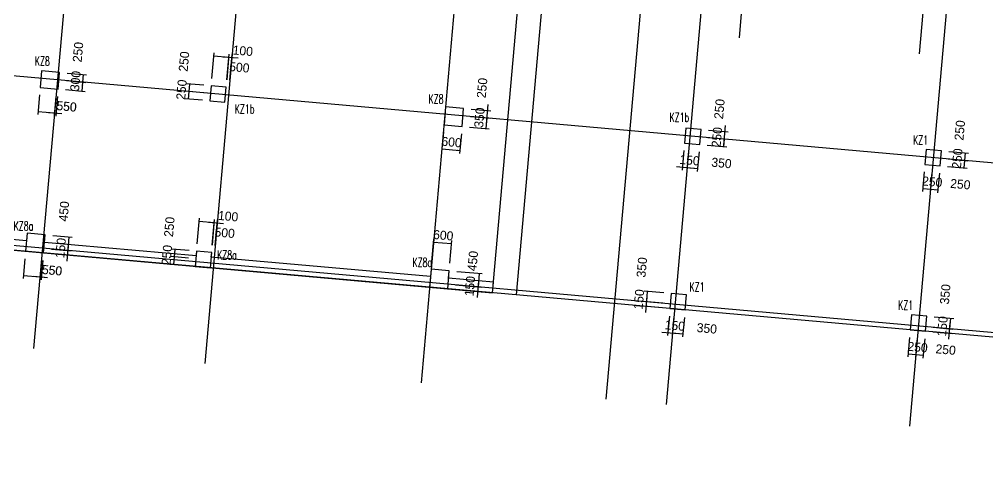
# Model space of a CAD drawing. Extents: x 387171 to 699106, y 11966 to 245688.
# Drawn here: x 577624 to 609728, y 42251 to 57231 of the extents above; entities that cross this region are included whole.
import ezdxf

# ---------------------------------------------------------------- set-up
doc = ezdxf.new("R2010")
doc.units = 0
doc.header["$LTSCALE"] = 100
doc.header["$MEASUREMENT"] = 0
for name, color, linetype in [('COLU', 7, 'Continuous'), ('DIM', 3, 'Continuous'), ('DOTE', 253, 'Continuous'), ('NUM', 7, 'Continuous')]:
    doc.layers.add(name, color=color, linetype=linetype)
doc.styles.add('hztxt', font='hztxt')
doc.styles.get("Standard").update_dxf_attribs({"font": 'standard'})
doc.dimstyles.get("Standard").update_dxf_attribs({"dimtxt": 300, "dimasz": 100, "dimexe": 100, "dimexo": 250, "dimgap": 100, "dimtad": 0, "dimtoh": 1, "dimdec": 0, "dimdsep": 46, "dimcen": 0.09, "dimclrt": 7, "dimadec": 0, "dimazin": 0, "dimtfac": 1, "dimtdec": 4, "dimtofl": 0, "dimtmove": 0, "dimatfit": 3, "dimfxl": 1, "dimtolj": 1, "dimtzin": 0, "dimarcsym": 0})

# ---------------------------------------------------------------- blocks, each defined once
blk = doc.blocks.new('*D1136')
at = {"layer": 'DIM', "color": 0, "linetype": 'ByBlock', "lineweight": -2}
for p, q in [((591683, 53491), (591625, 52843)), ((592281, 53438), (592223, 52790)), ((591634, 52943), (592232, 52890))]:
    blk.add_line(p, q, dxfattribs=at)
for points in [[(591634, 52943), (591735, 52950), (591732, 52917)], [(592232, 52890), (592131, 52882), (592134, 52915)]]:
    blk.add_solid(points, dxfattribs=at)
at = {"layer": 'DIM', "color": 7, "linetype": 'Continuous', "lineweight": -2, "insert": (591955, 53165), "char_height": 300, "width": 556.67, "attachment_point": 5, "rotation": 354.9316, "style": 'hztxt'}
blk.add_mtext('600', dxfattribs=at)
blk = doc.blocks.new('*D675')
at = {"layer": 'DIM', "color": 0, "linetype": 'ByBlock', "lineweight": -2}
for p, q in [((592583, 54013), (593230, 53956)), ((593100, 53616), (593130, 53965)), ((592552, 53664), (593199, 53607))]:
    blk.add_line(p, q, dxfattribs=at)
for points in [[(593130, 53965), (593138, 53864), (593105, 53867)], [(593100, 53616), (593092, 53717), (593125, 53714)]]:
    blk.add_solid(points, dxfattribs=at)
at = {"layer": 'DIM', "color": 7, "linetype": 'Continuous', "lineweight": -2, "insert": (592881, 53977), "char_height": 300, "width": 566.67, "attachment_point": 5, "rotation": 84.9316, "style": 'hztxt'}
blk.add_mtext('350', dxfattribs=at)
blk = doc.blocks.new('*D275')
at = {"layer": 'DIM', "color": 0, "linetype": 'ByBlock', "lineweight": -2}
for p, q in [((592605, 54262), (593252, 54205)), ((593113, 53765), (593170, 54413)), ((592583, 54013), (593230, 53956))]:
    blk.add_line(p, q, dxfattribs=at)
for points in [[(593153, 54214), (593145, 54315), (593178, 54312)], [(593130, 53965), (593138, 53864), (593105, 53867)]]:
    blk.add_solid(points, dxfattribs=at)
at = {"layer": 'DIM', "color": 7, "linetype": 'Continuous', "lineweight": -2, "insert": (592968, 54959), "char_height": 300, "width": 566.67, "attachment_point": 5, "rotation": 84.9316, "style": 'hztxt'}
blk.add_mtext('250', dxfattribs=at)
blk = doc.blocks.new('*D863')
at = {"layer": 'DIM', "color": 0, "linetype": 'ByBlock', "lineweight": -2}
for p, q in [((599660, 52884), (599603, 52236)), ((599810, 52870), (599752, 52223)), ((599413, 52353), (599961, 52305))]:
    blk.add_line(p, q, dxfattribs=at)
for points in [[(599612, 52336), (599511, 52328), (599514, 52361)], [(599761, 52322), (599862, 52330), (599859, 52297)]]:
    blk.add_solid(points, dxfattribs=at)
at = {"layer": 'DIM', "color": 7, "linetype": 'Continuous', "lineweight": -2, "insert": (599845, 52566), "char_height": 300, "width": 476.67, "attachment_point": 5, "rotation": 354.9316, "style": 'hztxt'}
blk.add_mtext('150', dxfattribs=at)
blk = doc.blocks.new('*D458')
at = {"layer": 'DIM', "color": 0, "linetype": 'ByBlock', "lineweight": -2}
for p, q in [((599810, 52870), (599752, 52223)), ((600159, 52839), (600101, 52192)), ((599761, 52322), (600110, 52292))]:
    blk.add_line(p, q, dxfattribs=at)
for points in [[(599761, 52322), (599862, 52330), (599859, 52297)], [(600110, 52292), (600009, 52284), (600012, 52317)]]:
    blk.add_solid(points, dxfattribs=at)
at = {"layer": 'DIM', "color": 7, "linetype": 'Continuous', "lineweight": -2, "insert": (600905, 52472), "char_height": 300, "width": 566.67, "attachment_point": 5, "rotation": 354.9316, "style": 'hztxt'}
blk.add_mtext('350', dxfattribs=at)
blk = doc.blocks.new('*D386')
at = {"layer": 'DIM', "color": 0, "linetype": 'ByBlock', "lineweight": -2}
for p, q in [((600452, 53315), (601099, 53258)), ((600430, 53066), (601077, 53009)), ((600977, 53018), (601000, 53267))]:
    blk.add_line(p, q, dxfattribs=at)
for points in [[(600977, 53018), (600970, 53119), (601003, 53116)], [(601000, 53267), (601007, 53166), (600974, 53169)]]:
    blk.add_solid(points, dxfattribs=at)
at = {"layer": 'DIM', "color": 7, "linetype": 'Continuous', "lineweight": -2, "insert": (600754, 53329), "char_height": 300, "width": 566.67, "attachment_point": 5, "rotation": 84.9316, "style": 'hztxt'}
blk.add_mtext('250', dxfattribs=at)
blk = doc.blocks.new('*D2971')
at = {"layer": 'DIM', "color": 0, "linetype": 'ByBlock', "lineweight": -2}
for p, q in [((600982, 53068), (601039, 53715)), ((600452, 53315), (601099, 53258)), ((600474, 53564), (601121, 53507))]:
    blk.add_line(p, q, dxfattribs=at)
for points in [[(601022, 53516), (601014, 53617), (601047, 53614)], [(601000, 53267), (601007, 53166), (600974, 53169)]]:
    blk.add_solid(points, dxfattribs=at)
at = {"layer": 'DIM', "color": 7, "linetype": 'Continuous', "lineweight": -2, "insert": (600837, 54261), "char_height": 300, "width": 566.67, "attachment_point": 5, "rotation": 84.9316, "style": 'hztxt'}
blk.add_mtext('250', dxfattribs=at)
blk = doc.blocks.new('*D990')
at = {"layer": 'DIM', "color": 0, "linetype": 'ByBlock', "lineweight": -2}
for p, q in [((584010, 55275), (584084, 56122)), ((584076, 56022), (584574, 55979)), ((584508, 55231), (584582, 56078))]:
    blk.add_line(p, q, dxfattribs=at)
for points in [[(584076, 56022), (584177, 56030), (584174, 55997)], [(584574, 55979), (584473, 55971), (584476, 56004)]]:
    blk.add_solid(points, dxfattribs=at)
at = {"layer": 'DIM', "color": 7, "linetype": 'Continuous', "lineweight": -2, "insert": (584919, 55641), "char_height": 300, "width": 566.67, "attachment_point": 5, "rotation": 355, "style": 'hztxt'}
blk.add_mtext('500', dxfattribs=at)
blk = doc.blocks.new('*D1841')
at = {"layer": 'DIM', "color": 0, "linetype": 'ByBlock', "lineweight": -2}
for p, q in [((607629, 52177), (607572, 51529)), ((607878, 52155), (607821, 51507)), ((607581, 51629), (607830, 51607))]:
    blk.add_line(p, q, dxfattribs=at)
for points in [[(607581, 51629), (607682, 51637), (607679, 51604)], [(607830, 51607), (607729, 51599), (607731, 51632)]]:
    blk.add_solid(points, dxfattribs=at)
at = {"layer": 'DIM', "color": 7, "linetype": 'Continuous', "lineweight": -2, "insert": (607892, 51852), "char_height": 300, "width": 566.67, "attachment_point": 5, "rotation": 354.9316, "style": 'hztxt'}
blk.add_mtext('250', dxfattribs=at)
blk = doc.blocks.new('*D1756')
at = {"layer": 'DIM', "color": 0, "linetype": 'ByBlock', "lineweight": -2}
for p, q in [((607878, 52155), (607821, 51507)), ((608127, 52133), (608070, 51485)), ((607830, 51607), (608079, 51585))]:
    blk.add_line(p, q, dxfattribs=at)
for points in [[(607830, 51607), (607931, 51615), (607928, 51581)], [(608079, 51585), (607978, 51577), (607981, 51610)]]:
    blk.add_solid(points, dxfattribs=at)
at = {"layer": 'DIM', "color": 7, "linetype": 'Continuous', "lineweight": -2, "insert": (608824, 51770), "char_height": 300, "width": 566.67, "attachment_point": 5, "rotation": 354.9316, "style": 'hztxt'}
blk.add_mtext('250', dxfattribs=at)
blk = doc.blocks.new('*D1353')
at = {"layer": 'DIM', "color": 0, "linetype": 'ByBlock', "lineweight": -2}
for p, q in [((608398, 52360), (609046, 52302)), ((608420, 52609), (609068, 52551)), ((608946, 52311), (608968, 52560))]:
    blk.add_line(p, q, dxfattribs=at)
for points in [[(608946, 52311), (608938, 52412), (608972, 52409)], [(608968, 52560), (608976, 52459), (608943, 52462)]]:
    blk.add_solid(points, dxfattribs=at)
at = {"layer": 'DIM', "color": 7, "linetype": 'Continuous', "lineweight": -2, "insert": (608723, 52622), "char_height": 300, "width": 566.67, "attachment_point": 5, "rotation": 84.9316, "style": 'hztxt'}
blk.add_mtext('250', dxfattribs=at)
blk = doc.blocks.new('*D874')
at = {"layer": 'DIM', "color": 0, "linetype": 'ByBlock', "lineweight": -2}
for p, q in [((608443, 52858), (609090, 52800)), ((608968, 52560), (608990, 52809)), ((608420, 52609), (609068, 52551))]:
    blk.add_line(p, q, dxfattribs=at)
for points in [[(608968, 52560), (608961, 52661), (608994, 52658)], [(608990, 52809), (608998, 52708), (608965, 52711)]]:
    blk.add_solid(points, dxfattribs=at)
at = {"layer": 'DIM', "color": 7, "linetype": 'Continuous', "lineweight": -2, "insert": (608806, 53555), "char_height": 300, "width": 566.67, "attachment_point": 5, "rotation": 84.9316, "style": 'hztxt'}
blk.add_mtext('250', dxfattribs=at)
blk = doc.blocks.new('*D848')
at = {"layer": 'DIM', "color": 0, "linetype": 'ByBlock', "lineweight": -2}
for p, q in [((607143, 46698), (607086, 46051)), ((607392, 46676), (607335, 46029)), ((607095, 46150), (607344, 46128))]:
    blk.add_line(p, q, dxfattribs=at)
for points in [[(607095, 46150), (607196, 46158), (607193, 46125)], [(607344, 46128), (607243, 46121), (607246, 46154)]]:
    blk.add_solid(points, dxfattribs=at)
at = {"layer": 'DIM', "color": 7, "linetype": 'Continuous', "lineweight": -2, "insert": (607406, 46374), "char_height": 300, "width": 566.67, "attachment_point": 5, "rotation": 354.9316, "style": 'hztxt'}
blk.add_mtext('250', dxfattribs=at)
blk = doc.blocks.new('*D395')
at = {"layer": 'DIM', "color": 0, "linetype": 'ByBlock', "lineweight": -2}
for p, q in [((607392, 46676), (607335, 46029)), ((607641, 46654), (607584, 46007)), ((607344, 46128), (607593, 46106))]:
    blk.add_line(p, q, dxfattribs=at)
for points in [[(607344, 46128), (607445, 46136), (607442, 46103)], [(607593, 46106), (607492, 46099), (607495, 46132)]]:
    blk.add_solid(points, dxfattribs=at)
at = {"layer": 'DIM', "color": 7, "linetype": 'Continuous', "lineweight": -2, "insert": (608338, 46291), "char_height": 300, "width": 566.67, "attachment_point": 5, "rotation": 354.9316, "style": 'hztxt'}
blk.add_mtext('250', dxfattribs=at)
blk = doc.blocks.new('*D2983')
at = {"layer": 'DIM', "color": 0, "linetype": 'ByBlock', "lineweight": -2}
for p, q in [((607912, 46881), (608560, 46824)), ((607926, 47031), (608573, 46973)), ((608443, 46633), (608491, 47181))]:
    blk.add_line(p, q, dxfattribs=at)
for points in [[(608474, 46982), (608466, 47083), (608499, 47080)], [(608460, 46833), (608468, 46731), (608435, 46734)]]:
    blk.add_solid(points, dxfattribs=at)
at = {"layer": 'DIM', "color": 7, "linetype": 'Continuous', "lineweight": -2, "insert": (608230, 47065), "char_height": 300, "width": 476.67, "attachment_point": 5, "rotation": 84.9316, "style": 'hztxt'}
blk.add_mtext('150', dxfattribs=at)
blk = doc.blocks.new('*D2903')
at = {"layer": 'DIM', "color": 0, "linetype": 'ByBlock', "lineweight": -2}
for p, q in [((607957, 47379), (608604, 47322)), ((608474, 46982), (608504, 47331)), ((607926, 47031), (608573, 46973))]:
    blk.add_line(p, q, dxfattribs=at)
for points in [[(608504, 47331), (608512, 47229), (608479, 47232)], [(608474, 46982), (608466, 47083), (608499, 47080)]]:
    blk.add_solid(points, dxfattribs=at)
at = {"layer": 'DIM', "color": 7, "linetype": 'Continuous', "lineweight": -2, "insert": (608324, 48126), "char_height": 300, "width": 566.67, "attachment_point": 5, "rotation": 84.9316, "style": 'hztxt'}
blk.add_mtext('350', dxfattribs=at)
blk = doc.blocks.new('*D2516')
at = {"layer": 'DIM', "color": 0, "linetype": 'ByBlock', "lineweight": -2}
for p, q in [((598992, 48174), (598344, 48232)), ((598444, 48223), (598413, 47874)), ((598961, 47826), (598313, 47883))]:
    blk.add_line(p, q, dxfattribs=at)
for points in [[(598444, 48223), (598452, 48122), (598419, 48125)], [(598413, 47874), (598405, 47975), (598438, 47972)]]:
    blk.add_solid(points, dxfattribs=at)
at = {"layer": 'DIM', "color": 7, "linetype": 'Continuous', "lineweight": -2, "insert": (598264, 49018), "char_height": 300, "width": 566.67, "attachment_point": 5, "rotation": 84.9316, "style": 'hztxt'}
blk.add_mtext('350', dxfattribs=at)
blk = doc.blocks.new('*D2036')
at = {"layer": 'DIM', "color": 0, "linetype": 'ByBlock', "lineweight": -2}
for p, q in [((598961, 47826), (598313, 47883)), ((598431, 48073), (598382, 47526)), ((598948, 47676), (598300, 47734))]:
    blk.add_line(p, q, dxfattribs=at)
for points in [[(598413, 47874), (598405, 47975), (598438, 47972)], [(598400, 47725), (598408, 47624), (598374, 47627)]]:
    blk.add_solid(points, dxfattribs=at)
at = {"layer": 'DIM', "color": 7, "linetype": 'Continuous', "lineweight": -2, "insert": (598169, 47957), "char_height": 300, "width": 476.67, "attachment_point": 5, "rotation": 84.9316, "style": 'hztxt'}
blk.add_mtext('150', dxfattribs=at)
blk = doc.blocks.new('*D1621')
at = {"layer": 'DIM', "color": 0, "linetype": 'ByBlock', "lineweight": -2}
for p, q in [((599175, 47405), (599117, 46758)), ((599324, 47392), (599267, 46744)), ((598927, 46875), (599475, 46826))]:
    blk.add_line(p, q, dxfattribs=at)
for points in [[(599126, 46857), (599025, 46849), (599028, 46883)], [(599275, 46844), (599376, 46852), (599374, 46819)]]:
    blk.add_solid(points, dxfattribs=at)
at = {"layer": 'DIM', "color": 7, "linetype": 'Continuous', "lineweight": -2, "insert": (599359, 47088), "char_height": 300, "width": 476.67, "attachment_point": 5, "rotation": 354.9316, "style": 'hztxt'}
blk.add_mtext('150', dxfattribs=at)
blk = doc.blocks.new('*D1549')
at = {"layer": 'DIM', "color": 0, "linetype": 'ByBlock', "lineweight": -2}
for p, q in [((599324, 47392), (599267, 46744)), ((599673, 47361), (599615, 46713)), ((599275, 46844), (599624, 46813))]:
    blk.add_line(p, q, dxfattribs=at)
for points in [[(599275, 46844), (599376, 46852), (599374, 46819)], [(599624, 46813), (599523, 46805), (599526, 46838)]]:
    blk.add_solid(points, dxfattribs=at)
at = {"layer": 'DIM', "color": 7, "linetype": 'Continuous', "lineweight": -2, "insert": (600420, 46994), "char_height": 300, "width": 566.67, "attachment_point": 5, "rotation": 354.9316, "style": 'hztxt'}
blk.add_mtext('350', dxfattribs=at)
blk = doc.blocks.new('*D574')
at = {"layer": 'DIM', "color": 0, "linetype": 'ByBlock', "lineweight": -2}
for p, q in [((591303, 49208), (591368, 49954)), ((591359, 49855), (591957, 49802)), ((591900, 49155), (591966, 49902))]:
    blk.add_line(p, q, dxfattribs=at)
for points in [[(591359, 49855), (591460, 49863), (591458, 49829)], [(591957, 49802), (591856, 49795), (591859, 49828)]]:
    blk.add_solid(points, dxfattribs=at)
at = {"layer": 'DIM', "color": 7, "linetype": 'Continuous', "lineweight": -2, "insert": (591680, 50078), "char_height": 300, "width": 556.67, "attachment_point": 5, "rotation": 355, "style": 'hztxt'}
blk.add_mtext('600', dxfattribs=at)
blk = doc.blocks.new('*D531')
at = {"layer": 'DIM', "color": 0, "linetype": 'ByBlock', "lineweight": -2}
for p, q in [((592128, 48884), (592974, 48810)), ((592875, 48818), (592835, 48370)), ((592088, 48435), (592935, 48361))]:
    blk.add_line(p, q, dxfattribs=at)
for points in [[(592875, 48818), (592882, 48717), (592849, 48720)], [(592835, 48370), (592828, 48471), (592861, 48468)]]:
    blk.add_solid(points, dxfattribs=at)
at = {"layer": 'DIM', "color": 7, "linetype": 'Continuous', "lineweight": -2, "insert": (592659, 49227), "char_height": 300, "width": 576.67, "attachment_point": 5, "rotation": 85, "style": 'hztxt'}
blk.add_mtext('450', dxfattribs=at)
blk = doc.blocks.new('*D106')
at = {"layer": 'DIM', "color": 0, "linetype": 'ByBlock', "lineweight": -2}
for p, q in [((592852, 48569), (592804, 48021)), ((592075, 48286), (592922, 48212)), ((592088, 48435), (592935, 48361))]:
    blk.add_line(p, q, dxfattribs=at)
for points in [[(592822, 48221), (592830, 48120), (592797, 48123)], [(592835, 48370), (592827, 48471), (592860, 48468)]]:
    blk.add_solid(points, dxfattribs=at)
at = {"layer": 'DIM', "color": 7, "linetype": 'Continuous', "lineweight": -2, "insert": (592564, 48395), "char_height": 300, "width": 476.67, "attachment_point": 5, "rotation": 85, "style": 'hztxt'}
blk.add_mtext('150', dxfattribs=at)
blk = doc.blocks.new('*D1117')
at = {"layer": 'DIM', "color": 0, "linetype": 'ByBlock', "lineweight": -2}
for p, q in [((578838, 54680), (578780, 54033)), ((578888, 54676), (578830, 54028)), ((578590, 54150), (579038, 54110))]:
    blk.add_line(p, q, dxfattribs=at)
for points in [[(578789, 54132), (578688, 54125), (578691, 54158)], [(578839, 54128), (578940, 54136), (578937, 54102)]]:
    blk.add_solid(points, dxfattribs=at)
at = {"layer": 'DIM', "color": 7, "linetype": 'Continuous', "lineweight": -2, "insert": (579298, 54338), "char_height": 300, "width": 353.33, "attachment_point": 5, "rotation": 354.9316, "style": 'hztxt'}
blk.add_mtext('50', dxfattribs=at)
blk = doc.blocks.new('*D658')
at = {"layer": 'DIM', "color": 0, "linetype": 'ByBlock', "lineweight": -2}
for p, q in [((579159, 54903), (579806, 54845)), ((579185, 55202), (579832, 55144)), ((579706, 54854), (579733, 55153))]:
    blk.add_line(p, q, dxfattribs=at)
for points in [[(579706, 54854), (579698, 54955), (579731, 54952)], [(579733, 55153), (579740, 55052), (579707, 55055)]]:
    blk.add_solid(points, dxfattribs=at)
at = {"layer": 'DIM', "color": 7, "linetype": 'Continuous', "lineweight": -2, "insert": (579485, 55190), "char_height": 300, "width": 566.67, "attachment_point": 5, "rotation": 84.9316, "style": 'hztxt'}
blk.add_mtext('300', dxfattribs=at)
blk = doc.blocks.new('*D624')
at = {"layer": 'DIM', "color": 0, "linetype": 'ByBlock', "lineweight": -2}
for p, q in [((579207, 55451), (579854, 55393)), ((579733, 55153), (579755, 55402)), ((579185, 55202), (579832, 55144))]:
    blk.add_line(p, q, dxfattribs=at)
for points in [[(579733, 55153), (579725, 55254), (579758, 55251)], [(579755, 55402), (579762, 55301), (579729, 55304)]]:
    blk.add_solid(points, dxfattribs=at)
at = {"layer": 'DIM', "color": 7, "linetype": 'Continuous', "lineweight": -2, "insert": (579570, 56148), "char_height": 300, "width": 566.67, "attachment_point": 5, "rotation": 84.9316, "style": 'hztxt'}
blk.add_mtext('250', dxfattribs=at)
blk = doc.blocks.new('*D185')
at = {"layer": 'DIM', "color": 0, "linetype": 'ByBlock', "lineweight": -2}
for p, q in [((579207, 49226), (579256, 49774)), ((578677, 49474), (579325, 49417)), ((578690, 49623), (579338, 49566))]:
    blk.add_line(p, q, dxfattribs=at)
for points in [[(579238, 49575), (579231, 49676), (579264, 49673)], [(579225, 49425), (579233, 49324), (579200, 49327)]]:
    blk.add_solid(points, dxfattribs=at)
at = {"layer": 'DIM', "color": 7, "linetype": 'Continuous', "lineweight": -2, "insert": (578995, 49658), "char_height": 300, "width": 476.67, "attachment_point": 5, "rotation": 84.9316, "style": 'hztxt'}
blk.add_mtext('150', dxfattribs=at)
blk = doc.blocks.new('*D2767')
at = {"layer": 'DIM', "color": 0, "linetype": 'ByBlock', "lineweight": -2}
for p, q in [((578730, 50072), (579378, 50014)), ((579238, 49575), (579278, 50023)), ((578690, 49623), (579338, 49566))]:
    blk.add_line(p, q, dxfattribs=at)
for points in [[(579278, 50023), (579286, 49922), (579253, 49925)], [(579238, 49575), (579231, 49676), (579264, 49673)]]:
    blk.add_solid(points, dxfattribs=at)
at = {"layer": 'DIM', "color": 7, "linetype": 'Continuous', "lineweight": -2, "insert": (579103, 50873), "char_height": 300, "width": 576.67, "attachment_point": 5, "rotation": 84.9316, "style": 'hztxt'}
blk.add_mtext('450', dxfattribs=at)
blk = doc.blocks.new('*D2203')
at = {"layer": 'DIM', "color": 0, "linetype": 'ByBlock', "lineweight": -2}
for p, q in [((583739, 55049), (583170, 55099)), ((583270, 55090), (583248, 54841)), ((583717, 54800), (583148, 54850))]:
    blk.add_line(p, q, dxfattribs=at)
for points in [[(583248, 54841), (583240, 54942), (583273, 54939)], [(583270, 55090), (583278, 54989), (583245, 54992)]]:
    blk.add_solid(points, dxfattribs=at)
at = {"layer": 'DIM', "color": 7, "linetype": 'Continuous', "lineweight": -2, "insert": (583085, 55836), "char_height": 300, "width": 566.67, "attachment_point": 5, "rotation": 84.9316, "style": 'hztxt'}
blk.add_mtext('250', dxfattribs=at)
blk = doc.blocks.new('*D2660')
at = {"layer": 'DIM', "color": 0, "linetype": 'ByBlock', "lineweight": -2}
for p, q in [((583695, 54551), (583126, 54601)), ((583717, 54800), (583148, 54850)), ((583248, 54841), (583226, 54592))]:
    blk.add_line(p, q, dxfattribs=at)
for points in [[(583226, 54592), (583218, 54693), (583251, 54690)], [(583248, 54841), (583256, 54740), (583222, 54743)]]:
    blk.add_solid(points, dxfattribs=at)
at = {"layer": 'DIM', "color": 7, "linetype": 'Continuous', "lineweight": -2, "insert": (583002, 54903), "char_height": 300, "width": 566.67, "attachment_point": 5, "rotation": 84.9316, "style": 'hztxt'}
blk.add_mtext('250', dxfattribs=at)
blk = doc.blocks.new('*D2100')
at = {"layer": 'DIM', "color": 0, "linetype": 'ByBlock', "lineweight": -2}
for p, q in [((584376, 55996), (584874, 55952)), ((584509, 55231), (584584, 56078)), ((584608, 55223), (584683, 56069))]:
    blk.add_line(p, q, dxfattribs=at)
for points in [[(584575, 55978), (584474, 55971), (584477, 56004)], [(584675, 55970), (584776, 55977), (584773, 55944)]]:
    blk.add_solid(points, dxfattribs=at)
at = {"layer": 'DIM', "color": 7, "linetype": 'Continuous', "lineweight": -2, "insert": (585034, 56189), "char_height": 300, "width": 476.67, "attachment_point": 5, "rotation": 354.9316, "style": 'hztxt'}
blk.add_mtext('100', dxfattribs=at)
blk = doc.blocks.new('*D2263')
at = {"layer": 'DIM', "color": 0, "linetype": 'ByBlock', "lineweight": -2}
for p, q in [((583524, 49796), (583598, 50644)), ((583590, 50544), (584088, 50500)), ((584022, 49753), (584097, 50600))]:
    blk.add_line(p, q, dxfattribs=at)
for points in [[(583590, 50544), (583691, 50552), (583688, 50519)], [(584088, 50500), (583987, 50492), (583990, 50526)]]:
    blk.add_solid(points, dxfattribs=at)
at = {"layer": 'DIM', "color": 7, "linetype": 'Continuous', "lineweight": -2, "insert": (584433, 50162), "char_height": 300, "width": 566.67, "attachment_point": 5, "rotation": 355, "style": 'hztxt'}
blk.add_mtext('500', dxfattribs=at)
blk = doc.blocks.new('*D1689')
at = {"layer": 'DIM', "color": 0, "linetype": 'ByBlock', "lineweight": -2}
for p, q in [((583254, 49570), (582684, 49621)), ((582784, 49612), (582762, 49363)), ((583232, 49321), (582662, 49372))]:
    blk.add_line(p, q, dxfattribs=at)
for points in [[(582762, 49363), (582754, 49464), (582787, 49461)], [(582784, 49612), (582792, 49511), (582759, 49514)]]:
    blk.add_solid(points, dxfattribs=at)
at = {"layer": 'DIM', "color": 7, "linetype": 'Continuous', "lineweight": -2, "insert": (582599, 50357), "char_height": 300, "width": 566.67, "attachment_point": 5, "rotation": 84.9316, "style": 'hztxt'}
blk.add_mtext('250', dxfattribs=at)
blk = doc.blocks.new('*D2216')
at = {"layer": 'DIM', "color": 0, "linetype": 'ByBlock', "lineweight": -2}
for p, q in [((583209, 49072), (582640, 49123)), ((583232, 49321), (582662, 49372)), ((582762, 49363), (582740, 49114))]:
    blk.add_line(p, q, dxfattribs=at)
for points in [[(582740, 49114), (582732, 49215), (582765, 49212)], [(582762, 49363), (582770, 49262), (582737, 49265)]]:
    blk.add_solid(points, dxfattribs=at)
at = {"layer": 'DIM', "color": 7, "linetype": 'Continuous', "lineweight": -2, "insert": (582516, 49425), "char_height": 300, "width": 566.67, "attachment_point": 5, "rotation": 84.9316, "style": 'hztxt'}
blk.add_mtext('250', dxfattribs=at)
blk = doc.blocks.new('*D1226')
at = {"layer": 'DIM', "color": 0, "linetype": 'ByBlock', "lineweight": -2}
for p, q in [((583890, 50518), (584388, 50473)), ((584023, 49753), (584098, 50600)), ((584122, 49744), (584197, 50591))]:
    blk.add_line(p, q, dxfattribs=at)
for points in [[(584089, 50500), (583988, 50492), (583991, 50525)], [(584189, 50491), (584290, 50499), (584287, 50466)]]:
    blk.add_solid(points, dxfattribs=at)
at = {"layer": 'DIM', "color": 7, "linetype": 'Continuous', "lineweight": -2, "insert": (584548, 50710), "char_height": 300, "width": 476.67, "attachment_point": 5, "rotation": 354.9316, "style": 'hztxt'}
blk.add_mtext('100', dxfattribs=at)
blk = doc.blocks.new('*D1327')
at = {"layer": 'DIM', "color": 0, "linetype": 'ByBlock', "lineweight": -2}
for p, q in [((578290, 54729), (578233, 54081)), ((578838, 54680), (578780, 54033)), ((578241, 54181), (578789, 54132))]:
    blk.add_line(p, q, dxfattribs=at)
for points in [[(578241, 54181), (578342, 54189), (578339, 54156)], [(578789, 54132), (578688, 54125), (578691, 54158)]]:
    blk.add_solid(points, dxfattribs=at)
at = {"layer": 'DIM', "color": 7, "linetype": 'Continuous', "lineweight": -2, "insert": (579193, 54347), "char_height": 300, "width": 566.67, "attachment_point": 5, "rotation": 354.9316, "style": 'hztxt'}
blk.add_mtext('550', dxfattribs=at)
blk = doc.blocks.new('*D903')
at = {"layer": 'DIM', "color": 0, "linetype": 'ByBlock', "lineweight": -2}
for p, q in [((578356, 49251), (578299, 48604)), ((578406, 49247), (578349, 48600)), ((578108, 48721), (578557, 48682))]:
    blk.add_line(p, q, dxfattribs=at)
for points in [[(578308, 48704), (578207, 48696), (578210, 48729)], [(578358, 48699), (578459, 48707), (578456, 48674)]]:
    blk.add_solid(points, dxfattribs=at)
at = {"layer": 'DIM', "color": 7, "linetype": 'Continuous', "lineweight": -2, "insert": (578817, 48909), "char_height": 300, "width": 353.33, "attachment_point": 5, "rotation": 354.9316, "style": 'hztxt'}
blk.add_mtext('50', dxfattribs=at)
blk = doc.blocks.new('*D816')
at = {"layer": 'DIM', "color": 0, "linetype": 'ByBlock', "lineweight": -2}
for p, q in [((577808, 49300), (577751, 48653)), ((578356, 49251), (578299, 48604)), ((577760, 48752), (578308, 48704))]:
    blk.add_line(p, q, dxfattribs=at)
for points in [[(577760, 48752), (577861, 48760), (577858, 48727)], [(578308, 48704), (578207, 48696), (578210, 48729)]]:
    blk.add_solid(points, dxfattribs=at)
at = {"layer": 'DIM', "color": 7, "linetype": 'Continuous', "lineweight": -2, "insert": (578712, 48919), "char_height": 300, "width": 566.67, "attachment_point": 5, "rotation": 354.9316, "style": 'hztxt'}
blk.add_mtext('550', dxfattribs=at)
blk = doc.blocks.new('后浇带现场')
at = {"color": 6, "lineweight": 30}
for points in [[(777111, 575147), (781539, 625070)], [(776314, 575218), (780665, 624270)]]:
    blk.add_lwpolyline(points, dxfattribs=at)

msp = doc.modelspace()

# ---------------------------------------------------------------- linework, layer by layer
at = {"color": 6, "lineweight": 30}
msp.add_lwpolyline([(476181.3, 232428.8), (494258.1, 233154.4), (494258.1, 231537.9), (540808.1, 231537.9), (540808.1, 232387.9), (590208.1, 232387.9), (590208.1, 232187.9), (593108.1, 232187.9), (593108.1, 230737.9), (608058.1, 230737.9), (608058.1, 231687.9), (648158.1, 231687.9), (648158.1, 230737.9), (657058.1, 230737.9), (657158.1, 196187.9), (658248.2, 196187.9), (663075.9, 83077.9), (659946, 47787.8), (654318.1, 48286.9), (653832.2, 42808.4), (496133.5, 56794.9), (482757.4, 68610.1), (476181.3, 232428.8)], dxfattribs=at)
at = {"color": 3, "lineweight": 30}
msp.add_lwpolyline([(558455, 51271), (593315.8, 48175.7), (593346.7, 48524.3), (591856.5, 48656.5), (591878.6, 48905.5), (591281, 48958.5), (591258.9, 48709.5), (583987.4, 49354.4), (584000.7, 49503.8), (583502.6, 49548), (583489.4, 49398.6), (578459.1, 49844.7), (578481.2, 50093.8), (577883.5, 50146.8), (577861.5, 49897.7), (572681.8, 50357.1)], dxfattribs=at)
at = {"layer": 'COLU', "color": 30}
for points in [[(578312, 54977.8), (578909.7, 54924.8), (578958.3, 55472.6), (578360.6, 55525.6)], [(583944.3, 54528.5), (584442.4, 54484.3), (584486.6, 54982.3), (583988.5, 55026.5)], [(591705, 53739.6), (592302.7, 53686.6), (592355.7, 54284.2), (591758, 54337.2)], [(599682.6, 53132.6), (600180.6, 53088.4), (600224.8, 53586.5), (599726.7, 53630.7)], [(577830.5, 49549.1), (578428.2, 49496.1), (578481.2, 50093.8), (577883.5, 50146.8)], [(583458.4, 49050), (583956.5, 49005.8), (584000.7, 49503.8), (583502.6, 49548)], [(591228, 48360.9), (591825.6, 48307.9), (591878.6, 48905.5), (591281, 48958.5)]]:
    msp.add_lwpolyline(points, close=True, dxfattribs=at)
at = {"layer": 'COLU'}
for points in [[(607651.3, 52425.9), (608149.3, 52381.7), (608193.5, 52879.7), (607695.5, 52923.9)], [(599196.7, 47654.1), (599694.7, 47610), (599738.9, 48108), (599240.8, 48152.2)], [(607165.4, 46947.4), (607663.4, 46903.2), (607707.6, 47401.2), (607209.6, 47445.4)]]:
    msp.add_lwpolyline(points, close=True, dxfattribs=at)
at = {"layer": 'DOTE'}
for p, q in [((605079.6, 112287.1), (599065, 44471.9)), ((596391.7, 106582.3), (590946.9, 45191.9)), ((612569.3, 105047.1), (607133.4, 43756.3)), ((582327.4, 94025.7), (578097.3, 46331.5)), ((588027.2, 93771.2), (583775, 45828)), ((599562.5, 72719.8), (597072.8, 44648.6)), ((601497.3, 56614.9), (602899.4, 72423.9)), ((607473.8, 56084.9), (608434.2, 66913.3)), ((662308.9, 47829.2), (489036.8, 63196.9)), ((661814.2, 42251.1), (496111.9, 56947.4))]:
    msp.add_line(p, q, dxfattribs=at)

# ---------------------------------------------------------------- block references
at = {"color": 3, "lineweight": 30}
msp.add_blockref('后浇带现场', (-182998.7, -527042.1), dxfattribs=at)

# ---------------------------------------------------------------- texts
at = {"layer": 'NUM', "color": 30, "width": 0.7}
for s, p in [('KZ8', (578136.3, 55698.5)), ('KZ8', (591190.6, 54441.5)), ('KZ1b', (584764.7, 54114.2)), ('KZ1b', (599181, 53835.2))]:
    msp.add_text(s, height=300, dxfattribs=at).set_placement(p)
at = {"layer": 'NUM', "color": 200, "width": 0.7}
for s, p in [('KZ1', (607254.8, 53083.2)), ('KZ8a', (577431.8, 50236.9)), ('KZ8a', (584177.9, 49278.2)), ('KZ8a', (590656.5, 49031.6)), ('KZ1', (599845, 48214.1)), ('KZ1', (606760.3, 47615))]:
    msp.add_text(s, height=300, dxfattribs=at).set_placement(p)

# ---------------------------------------------------------------- dimensions: what is measured, and where the dimension line sits
at = {"layer": 'DIM', "color": 200}
for p1, p2, distance, picture, middle in [((578936.2, 55223.6), (578958.3, 55472.6), -799.5, '*D624', (579524.9, 55641.3)), ((584486.6, 54982.3), (584586.2, 54973.5), 1000, '*D2100', (584646.8, 56223)), ((583988.5, 55026.5), (583966.4, 54777.5), -721.4, '*D2203', (583040.2, 55329.5)), ((578909.7, 54924.8), (578936.2, 55223.6), -799.5, '*D658', (579437.7, 54659)), ((592333.6, 54035.4), (592355.7, 54284.2), -800, '*D275', (592922.8, 54452.9)), ((578312, 54977.8), (578859.9, 54929.2), -800, '*D1327', (578537.4, 54405.7)), ((578859.9, 54929.2), (578909.7, 54924.8), -800, '*D1117', (578997.9, 54364.8)), ((600202.7, 53337.5), (600224.8, 53586.5), -800, '*D2971', (600791.9, 53755.1)), ((592302.7, 53686.6), (592333.6, 54035.4), -800, '*D675', (592831.2, 53420.8)), ((591705, 53739.6), (592302.7, 53686.6), -800, '*D1136', (591955.2, 53165.2)), ((600180.6, 53088.4), (600202.7, 53337.5), -800, '*D386', (600709.2, 52822.6)), ((608171.4, 52630.7), (608193.5, 52879.7), -800, '*D874', (608760.6, 53048.4)), ((599682.6, 53132.6), (599832, 53119.4), -800, '*D863', (599432.8, 52602.6)), ((599832, 53119.4), (600180.6, 53088.4), -800, '*D458', (600349.2, 52521.3)), ((608149.3, 52381.7), (608171.4, 52630.7), -800, '*D1353', (608677.9, 52115.9)), ((607651.3, 52425.9), (607900.3, 52403.8), -800, '*D1841', (607385.5, 51897.3)), ((607900.3, 52403.8), (608149.3, 52381.7), -800, '*D1756', (608318, 51814.6)), ((578441.4, 49645.5), (578481.2, 50093.8), -800, '*D2767', (579048.3, 50262.4)), ((584000.7, 49503.8), (584100.3, 49495), 1000, '*D1226', (584160.9, 50744.5)), ((583502.6, 49548), (583480.5, 49299), -721.4, '*D1689', (582554.3, 49851)), ((578428.2, 49496.1), (578441.4, 49645.5), -800, '*D185', (578958.2, 49246.4)), ((577830.5, 49549.1), (578378.4, 49500.5), -800, '*D816', (578055.9, 48977)), ((578378.4, 49500.5), (578428.2, 49496.1), -800, '*D903', (578516.4, 48936.1)), ((599240.8, 48152.2), (599209.9, 47803.5), -800, '*D2516', (598214.2, 48462.2)), ((599209.9, 47803.5), (599196.7, 47654.1), -800, '*D2036', (598132.9, 47545.8)), ((607676.7, 47052.6), (607707.6, 47401.2), -800, '*D2903', (608274.7, 47569.9)), ((599196.7, 47654.1), (599346.1, 47640.9), -800, '*D1621', (598946.9, 47124.1)), ((599346.1, 47640.9), (599694.7, 47610), -800, '*D1549', (599863.4, 47042.8)), ((607663.4, 46903.2), (607676.7, 47052.6), -800, '*D2983', (608193.4, 46653.5)), ((607165.4, 46947.4), (607414.4, 46925.3), -800, '*D848', (606899.6, 46418.8)), ((607414.4, 46925.3), (607663.4, 46903.2), -800, '*D395', (607832.1, 46336.1))]:
    dim = msp.add_aligned_dim(p1=p1, p2=p2, distance=distance, dimstyle='Standard', dxfattribs=at)
    dim.commit()
    dim.dimension.update_dxf_attribs({"geometry": picture, "text_midpoint": middle})
for base, p1, p2, angle, picture, middle in [((584573.7, 55978.8), (583988.5, 55025.9), (584486.6, 54982.3), 355, '*D990', (584287.8, 55695.9)), ((583225.8, 54592.2), (583966.4, 54777.5), (583944.3, 54528.5), 84.93165, '*D2660', (582957.5, 54397)), ((584087.8, 50500.3), (583502.6, 49547.4), (584000.7, 49503.8), 355, '*D2263', (583802, 50217.4)), ((591957.1, 49802.4), (591281, 48958.5), (591878.6, 48905.5), 355, '*D574', (591680, 50077.6)), ((582739.9, 49113.7), (583480.5, 49299), (583458.4, 49050), 84.93165, '*D2216', (582471.6, 48918.6)), ((592835.4, 48370.1), (591878.6, 48905.5), (591838.9, 48457.3), 265, '*D531', (592605.9, 48616)), ((592821.9, 48220.7), (591838.9, 48457.3), (591825.6, 48307.9), 265, '*D106', (592527.7, 47982.8))]:
    dim = msp.add_linear_dim(base=base, p1=p1, p2=p2, angle=angle, dimstyle='Standard', dxfattribs=at)
    dim.commit()
    dim.dimension.update_dxf_attribs({"geometry": picture, "text_midpoint": middle})

doc.saveas('drawing.dxf')
